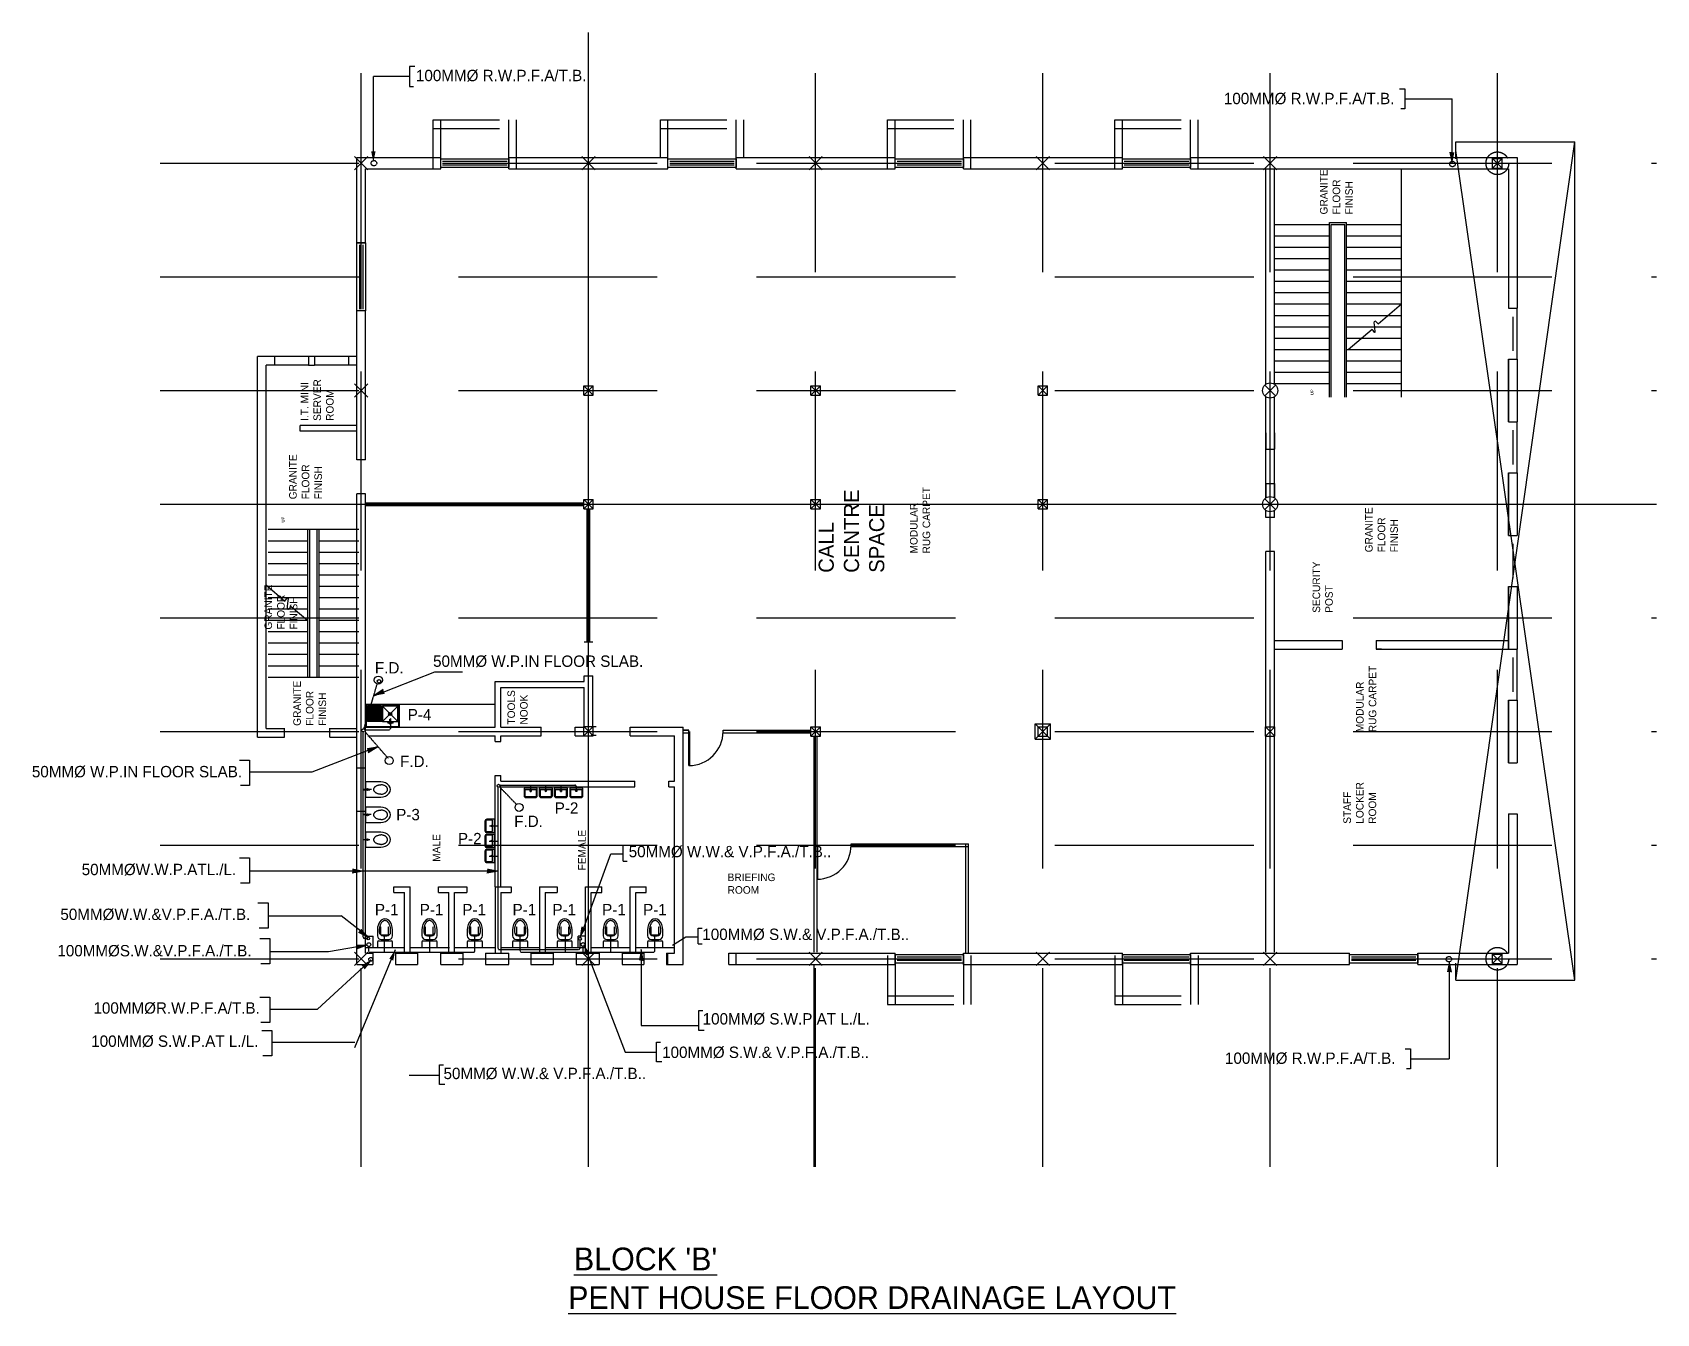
# Model space of a CAD drawing. Extents: x -2017610 to 288295, y -481381 to 250994.
# Drawn here: x 23465 to 66347, y -329082 to -295264 of the extents above; entities that cross this region are included whole.
import ezdxf

# ---------------------------------------------------------------- set-up
doc = ezdxf.new("R2010")
doc.units = 0
doc.header["$LTSCALE"] = 7
doc.header["$MEASUREMENT"] = 0
doc.linetypes.add('DASHED2', pattern=[0.375, 0.25, -0.125])
doc.linetypes.add('HIDDEN', pattern=[0.375, 0.25, -0.125])
doc.layers.get('0').update_dxf_attribs({"linetype": 'CONTINUOUS'})
for name, color, linetype in [('DIM', 1, 'CONTINUOUS'), ('DOORS', 8, 'CONTINUOUS'), ('DRAINAGE', 6, 'CONTINUOUS'), ('FIXTURES', 7, 'CONTINUOUS'), ('GRIDLINES', 8, 'DASHED2'), ('HANDRAILS', 8, 'CONTINUOUS'), ('LAYER1', 8, 'CONTINUOUS'), ('LAYER2', 8, 'CONTINUOUS'), ('LAYER4', 8, 'CONTINUOUS'), ('LAYER5', 8, 'CONTINUOUS'), ('SUPERVISOR_S_SEAT', 8, 'CONTINUOUS'), ('TEXT', 8, 'CONTINUOUS'), ('TEXT3', 8, 'CONTINUOUS'), ('WALLS', 8, 'CONTINUOUS'), ('WIN_DOORS', 8, 'CONTINUOUS'), ('WINDOWS_DOORS', 8, 'CONTINUOUS')]:
    doc.layers.add(name, color=color, linetype=linetype)
doc.styles.add('LUCY', font='lsansi.ttf')
doc.styles.add('STYLUS', font='stylu.ttf')

# ---------------------------------------------------------------- blocks, each defined once
blk = doc.blocks.new('W1800')
at = {"layer": 'WINDOWS_DOORS'}
for p, q in [((0, -1800), (0, 0)), ((0, 0), (230, 0)), ((230, 0), (230, -1800)), ((69, -1750), (69, -50)), ((114, -50), (114, -1750)), ((161, -1750), (161, -50)), ((230, -1800), (0, -1800))]:
    blk.add_line(p, q, dxfattribs=at)
blk = doc.blocks.new('STEP_ARROW')
at = {"layer": 'TEXT', "insert": (4454, 51), "char_height": 80, "width": 68, "attachment_point": 7}
blk.add_mtext('{\\fStylus BT|b0|i0|c0|p34;UP}', dxfattribs=at)
blk = doc.blocks.new('STEP_CUT')
at = {"layer": 'HANDRAILS', "linetype": 'CONTINUOUS'}
for p, q in [((333, 571), (-86, 79)), ((-225, -85), (-599, -524))]:
    blk.add_line(p, q, dxfattribs=at)
for points, knots in [([(-224, 17), (-266, 20), (-337, 17), (-265, -49), (-225, -85)], [321.725709, 321.725709, 321.725709, 321.725709, 418.129398, 535.034836, 535.034836, 535.034836, 535.034836]), ([(-86, 79), (-42, 49), (80, -36), (-134, 10), (-224, 17)], [0, 0, 0, 0, 115.30598, 321.725709, 321.725709, 321.725709, 321.725709])]:
    blk.add_open_spline(points, degree=3, knots=knots, dxfattribs=at)
blk = doc.blocks.new('WC')
for p, q in [((0, 458), (0, 308)), ((50, 458), (50, 408)), ((350, 408), (350, 458)), ((400, 308), (400, 458)), ((0, 150), (0, 0)), ((0, 0), (400, 0)), ((25, 175), (375, 175)), ((100, 208), (300, 208)), ((150, 308), (250, 308)), ((190, 208), (190, 175)), ((210, 208), (210, 175)), ((400, 0), (400, 150))]:
    blk.add_line(p, q)
for centre, radius, start, end in [((100, 308), 100, 180, 270), ((25, 150), 25, 90, 180), ((150, 408), 100, 180, 270), ((250, 408), 100, 270, 0), ((300, 308), 100, 270, 0), ((300, 308), 100, 270, 0), ((375, 150), 25, 360, 90)]:
    blk.add_arc(centre, radius, start, end)
blk.add_ellipse((200, 458), major_axis=(0, 300), ratio=0.666667, start_param=4.712389, end_param=7.853982)
blk.add_open_spline([(350, 458), (350, 466), (350, 474), (348, 496), (347, 510), (342, 537), (339, 551), (332, 576), (327, 588), (318, 611), (312, 622), (301, 641), (294, 650), (283, 665), (277, 670), (266, 681), (261, 685), (250, 693), (244, 696), (233, 701), (228, 703), (217, 706), (212, 707), (201, 708), (196, 708), (185, 706), (180, 705), (169, 702), (163, 700), (152, 694), (147, 691), (136, 682), (130, 678), (119, 667), (114, 661), (104, 647), (99, 640), (89, 624), (85, 616), (77, 598), (73, 589), (66, 569), (63, 559), (58, 538), (56, 527), (53, 506), (52, 494), (50, 475), (50, 466), (50, 458)], degree=3, knots=[4.712389, 4.712389, 4.712389, 4.712389, 4.805294, 4.805294, 4.96378, 4.96378, 5.122267, 5.122267, 5.280753, 5.280753, 5.439239, 5.439239, 5.597725, 5.597725, 5.724795, 5.724795, 5.851866, 5.851866, 5.978936, 5.978936, 6.106006, 6.106006, 6.233076, 6.233076, 6.360146, 6.360146, 6.487216, 6.487216, 6.614287, 6.614287, 6.741357, 6.741357, 6.868427, 6.868427, 6.995497, 6.995497, 7.122567, 7.122567, 7.249638, 7.249638, 7.376708, 7.376708, 7.503778, 7.503778, 7.630848, 7.630848, 7.757918, 7.757918, 7.853982, 7.853982, 7.853982, 7.853982])
blk = doc.blocks.new('BIDET')
for p, q in [((0, 400), (0, 0)), ((0, 0), (400, 0)), ((0, 0), (200, 0)), ((0, 0), (200, 0)), ((400, 0), (400, 400))]:
    blk.add_line(p, q)
for radius in [23.9, 18.9, 13.9]:
    blk.add_circle((200, 50), radius)
blk.add_ellipse((200, 400), major_axis=(0, 256), ratio=0.780874, start_param=4.712389, end_param=7.853982)
for points in [[(325, 400), (325, 406), (325, 413), (323, 429), (322, 439), (318, 459), (316, 469), (309, 487), (306, 496), (298, 512), (293, 520), (284, 534), (279, 540), (268, 551), (263, 556), (252, 564), (246, 568), (235, 574), (229, 576), (218, 579), (213, 580), (202, 581), (197, 581), (186, 580), (180, 579), (169, 576), (164, 573), (153, 567), (147, 564), (136, 555), (131, 550), (120, 538), (115, 532), (106, 518), (101, 510), (93, 494), (90, 485), (84, 466), (81, 457), (78, 437), (76, 427), (75, 411), (75, 406), (75, 400)], [(325, 400), (325, 394), (325, 387), (323, 371), (322, 361), (318, 341), (316, 331), (309, 313), (306, 304), (298, 288), (293, 280), (284, 266), (279, 260), (268, 249), (263, 244), (252, 236), (246, 232), (235, 226), (229, 224), (218, 221), (213, 220), (202, 219), (197, 219), (186, 220), (180, 221), (169, 224), (164, 227), (153, 233), (147, 236), (136, 245), (131, 250), (120, 262), (115, 268), (106, 282), (101, 290), (93, 306), (90, 315), (84, 334), (81, 343), (78, 363), (76, 373), (75, 389), (75, 394), (75, 400)]]:
    blk.add_open_spline(points, degree=3, knots=[4.712389, 4.712389, 4.712389, 4.712389, 4.809848, 4.809848, 4.965569, 4.965569, 5.121291, 5.121291, 5.277012, 5.277012, 5.432733, 5.432733, 5.588455, 5.588455, 5.744176, 5.744176, 5.899897, 5.899897, 6.055619, 6.055619, 6.21134, 6.21134, 6.367061, 6.367061, 6.522783, 6.522783, 6.678504, 6.678504, 6.834226, 6.834226, 6.989947, 6.989947, 7.145668, 7.145668, 7.30139, 7.30139, 7.457111, 7.457111, 7.612832, 7.612832, 7.768554, 7.768554, 7.853982, 7.853982, 7.853982, 7.853982])
blk = doc.blocks.new('900_DOOR_2')
at = {"layer": 'LAYER5'}
for p, q in [((900, 20), (0, 20)), ((900, 0), (0, 0))]:
    blk.add_line(p, q, dxfattribs=at)
blk.add_arc((0, 0), 900, 0, 90, dxfattribs=at)
blk = doc.blocks.new('SINK900')
for p, q in [((0, 600), (0, 0)), ((900, 600), (0, 600)), ((0, 600), (50, 600)), ((0, 600), (100, 600)), ((20, 580), (20, 20)), ((880, 580), (20, 580)), ((450, 450), (50, 50)), ((50, 450), (450, 50)), ((50, 450), (50, 50)), ((450, 450), (50, 450)), ((168, 489), (325, 489)), ((230, 518), (230, 390)), ((230, 518), (260, 518)), ((260, 518), (260, 390)), ((450, 50), (450, 450)), ((450, 50), (450, 450)), ((450, 450), (850, 450)), ((490, 50), (490, 450)), ((850, 450), (850, 50)), ((880, 20), (880, 580)), ((900, 0), (900, 600)), ((0, 0), (900, 0)), ((20, 20), (880, 20)), ((50, 50), (450, 50)), ((260, 390), (230, 390)), ((490, 425), (850, 425)), ((490, 400), (850, 400)), ((490, 375), (850, 375)), ((490, 350), (850, 350)), ((490, 325), (850, 325)), ((490, 300), (850, 300)), ((490, 275), (850, 275)), ((850, 250), (490, 250)), ((850, 225), (490, 225)), ((850, 225), (490, 225)), ((850, 200), (490, 200)), ((850, 175), (490, 175)), ((850, 150), (490, 150)), ((850, 125), (490, 125)), ((850, 100), (490, 100)), ((850, 75), (490, 75)), ((850, 50), (490, 50))]:
    blk.add_line(p, q)
for centre, radius in [((197, 485), 20), ((288, 485), 20), ((250, 250), 40), ((250, 250), 30)]:
    blk.add_circle(centre, radius)
blk = doc.blocks.new('250_COLUMN')
at = {"layer": 'LAYER1'}
for p, q in [((125, 125), (-125, -125)), ((-125, 125), (125, -125))]:
    blk.add_line(p, q, dxfattribs=at)
at = {"layer": 'LAYER2'}
for p, q in [((-125, 125), (125, 125)), ((-125, 125), (-125, -125)), ((125, 125), (125, -125)), ((-125, -125), (125, -125))]:
    blk.add_line(p, q, dxfattribs=at)
blk = doc.blocks.new('BASIN350')
for p, q in [((0, 200), (0, 0)), ((0, 0), (350, 0)), ((25, 200), (25, 50)), ((25, 50), (325, 50)), ((300, 250), (50, 250)), ((300, 225), (50, 225)), ((325, 50), (325, 200)), ((350, 0), (350, 200))]:
    blk.add_line(p, q)
for radius in [17.4, 12.4]:
    blk.add_circle((175, 75), radius)
for centre, radius, start, end in [((50, 200), 50, 90, 180), ((50, 200), 25, 90, 180), ((300, 200), 50, 0, 90), ((300, 200), 25, 360, 90)]:
    blk.add_arc(centre, radius, start, end)

msp = doc.modelspace()

# ---------------------------------------------------------------- linework, layer by layer
at = {"layer": 'DRAINAGE', "color": 6, "linetype": 'HIDDEN'}
for p, q in [((32212.4, -313659.1), (32567.9, -312463.1)), ((32913.9, -313362), (32913.9, -313641)), ((32199.6, -319146.6), (32199.6, -313724.8)), ((32233, -313709.7), (32857.3, -314429.4)), ((32238.1, -313671), (32883.9, -313671)), ((35758.8, -319443.3), (35758.8, -315186.4)), ((35797.9, -315178.7), (36243.8, -315640.4)), ((35806.1, -315131), (37787.4, -315131)), ((36613.3, -315137.2), (36613.3, -315317.7)), ((37014.5, -315136), (37014.5, -315316.5)), ((37416.1, -315134.8), (37416.1, -315315.2)), ((37817.4, -315161), (37817.4, -315308.3)), ((32208.5, -315235.8), (32416.5, -315235.8)), ((32199.6, -315901.2), (32407.6, -315901.2)), ((35533.9, -316206.6), (35758.8, -316206.6)), ((35519.7, -316609.2), (35756.3, -316609.2)), ((35526.8, -317009.4), (35763.4, -317009.4)), ((32229.6, -319176.6), (32316.7, -319176.6)), ((35788.8, -319473.3), (37884.8, -319473.3)), ((37914.8, -319208.5), (37914.8, -319443.3))]:
    msp.add_line(p, q, dxfattribs=at)
at = {"layer": 'DRAINAGE', "color": 3, "linetype": 'HIDDEN'}
for p, q in [((32666.3, -319081.3), (32666.3, -318867.6)), ((32869.6, -319081.3), (32869.6, -318867.6)), ((33841.4, -319081.3), (33841.4, -318867.6)), ((34044.7, -319081.3), (34044.7, -318867.6)), ((35042.5, -319081.3), (35042.5, -318867.6)), ((35245.8, -319081.3), (35245.8, -318867.6)), ((36249.7, -319081.3), (36249.7, -318867.6)), ((36453, -319081.3), (36453, -318867.6)), ((37423.1, -319081.3), (37423.1, -318867.6)), ((37626.4, -319081.3), (37626.4, -318867.6)), ((38629.9, -319081.3), (38629.9, -318867.6)), ((38833.2, -319081.3), (38833.2, -318867.6)), ((39803.9, -319081.3), (39803.9, -318867.6)), ((40007.3, -319081.3), (40007.3, -318867.6)), ((32335.4, -319375.7), (32335.4, -319510.3)), ((32666.3, -319081.3), (32869.6, -319081.3)), ((32763.5, -319540.3), (32763.5, -319081.3)), ((33841.4, -319081.3), (34044.7, -319081.3)), ((33959.9, -319540.3), (33959.9, -319081.3)), ((35042.5, -319081.3), (35245.8, -319081.3)), ((35144.4, -319510.3), (35144.4, -319081.3)), ((36249.7, -319081.3), (36453, -319081.3)), ((36340.8, -319510.3), (36340.8, -319081.3)), ((37423.1, -319081.3), (37626.4, -319081.3)), ((37467.1, -319108.4), (37567.1, -319108.4)), ((37537.3, -319540.3), (37537.3, -319081.3)), ((37999.9, -319390.9), (37999.9, -319540.4)), ((38629.9, -319081.3), (38833.2, -319081.3)), ((38738.4, -319510.3), (38738.4, -319081.3)), ((39803.9, -319081.3), (40007.3, -319081.3)), ((39895.8, -319510.3), (39895.8, -319081.3)), ((32365.4, -319540.3), (35114.4, -319540.3)), ((36370.8, -319540.3), (39865.8, -319540.3))]:
    msp.add_line(p, q, dxfattribs=at)
at = {"layer": 'DRAINAGE', "color": 6, "linetype": 'HIDDEN'}
for centre, radius in [((32481.3, -298713.8), 72.8), ((60959, -298735.3), 72.8), ((32202.1, -313685.9), 39), ((60866.7, -319727.7), 72.8)]:
    msp.add_circle(centre, radius, dxfattribs=at)
at = {"layer": 'DRAINAGE', "color": 6}
for centre, radius in [((32329, -319179), 37.5), ((37919.8, -319189.6), 37.5), ((32395.6, -319732.2), 50)]:
    msp.add_circle(centre, radius, dxfattribs=at)
at = {"layer": 'DRAINAGE', "color": 3}
msp.add_circle((32345.4, -319343.5), 50, dxfattribs=at)
at = {"layer": 'DRAINAGE', "color": 3, "linetype": 'HIDDEN'}
msp.add_circle((38001.7, -319341), 50, dxfattribs=at)
at = {"layer": 'DRAINAGE', "color": 6, "linetype": 'HIDDEN'}
for centre, start, end in [((32883.9, -313641), 270, 0), ((37787.4, -315161), 360, 90), ((32229.6, -319146.6), 180, 270), ((35788.8, -319443.3), 180, 270), ((37884.8, -319443.3), 270, 0)]:
    msp.add_arc(centre, 30, start, end, dxfattribs=at)
at = {"layer": 'DRAINAGE', "color": 3, "linetype": 'HIDDEN'}
for centre, start, end in [((32365.4, -319510.3), 180, 270), ((35114.4, -319510.3), 270, 0), ((36370.8, -319510.3), 180, 270), ((38708.4, -319510.3), 270, 0), ((39865.8, -319510.3), 270, 0)]:
    msp.add_arc(centre, 30, start, end, dxfattribs=at)
at = {"layer": 'FIXTURES'}
for p, q in [((35679.6, -313001), (32259.6, -313001)), ((37507.1, -319208.4), (37507.1, -319241)), ((37527.1, -319208.4), (37527.1, -319241))]:
    msp.add_line(p, q, dxfattribs=at)
for centre, radius in [((32596.9, -312360.8), 106.3), ((32612.4, -312390.6), 46.8), ((32884.1, -314484.4), 106.3), ((36313.3, -315720.9), 106.3)]:
    msp.add_circle(centre, radius, dxfattribs=at)
at = {"layer": 'GRIDLINES', "ltscale": 3000}
for p, q in [((32144.6, -325213), (32144.6, -295263.5)), ((44144.6, -325213), (44144.6, -295263.5)), ((50144.6, -325213), (50144.6, -295263.5)), ((56144.6, -325213), (56144.6, -295263.5)), ((62144.6, -325213), (62144.6, -295263.5)), ((26835.6, -298716), (66347.4, -298716)), ((26835.6, -301716), (66347.4, -301716)), ((26835.6, -304716), (66347.4, -304716)), ((26835.6, -310716), (66347.4, -310716)), ((26835.6, -313716), (66347.4, -313716)), ((26835.6, -316716), (66347.4, -316716)), ((26835.6, -319716), (66347.4, -319716))]:
    msp.add_line(p, q, dxfattribs=at)
at = {"layer": 'GRIDLINES', "color": 206, "linetype": 'CONTINUOUS', "ltscale": 3000}
for p, q in [((40649.6, -313676), (40799.6, -313676)), ((40649.6, -313678.5), (40799.6, -313678.5)), ((40649.6, -313753.5), (40799.6, -313753.5)), ((40799.6, -313753.5), (40799.6, -313678.5)), ((41699.6, -313753.5), (41699.6, -313678.5)), ((41699.6, -313678.5), (44019.6, -313678.5)), ((41699.6, -313753.5), (44019.6, -313753.5)), ((45082.1, -316753.5), (45082.1, -316678.5)), ((48107.1, -316753.5), (48107.1, -316678.5))]:
    msp.add_line(p, q, dxfattribs=at)
at = {"layer": 'HANDRAILS'}
for p, q in [((57709.6, -304890.7), (57709.6, -300281)), ((57709.6, -300281), (58164.6, -300281)), ((57759.6, -304890.7), (57759.6, -300331)), ((57759.6, -300331), (58114.6, -300331)), ((58114.6, -304890.7), (58114.6, -300331)), ((58164.6, -302131), (58164.6, -300281)), ((58164.6, -304890.7), (58164.6, -302131)), ((58999, -302954.9), (59614.6, -302431)), ((58204.6, -303631), (58834.8, -303094.6)), ((30735.6, -312288.2), (30735.6, -308388.2)), ((30785.6, -312288.2), (30785.6, -308388.2)), ((30980.6, -312288.2), (30980.6, -308388.2)), ((31030.6, -312288.2), (31030.6, -308388.2))]:
    msp.add_line(p, q, dxfattribs=at)
msp.add_spline([(58834.8, -303094.6), (58909.6, -303182.4), (58909.6, -302879.6), (58999, -302954.9)], degree=3, dxfattribs=at)
at = {"layer": 'LAYER1'}
for p, q in [((61044.6, -298151), (64194.6, -298151)), ((61044.6, -298601), (61044.6, -298151)), ((61044.6, -320281), (64194.6, -298151)), ((64194.6, -320281), (61044.6, -298376)), ((64194.6, -320281), (64194.6, -298151)), ((31969.6, -298541), (32319.6, -298891)), ((32319.6, -298541), (31969.6, -298891)), ((37969.6, -298541), (38319.6, -298891)), ((38319.6, -298541), (37969.6, -298891)), ((43969.6, -298541), (44319.6, -298891)), ((44319.6, -298541), (43969.6, -298891)), ((49969.6, -298541), (50319.6, -298891)), ((50319.6, -298541), (49969.6, -298891)), ((55969.6, -298541), (56319.6, -298891)), ((56319.6, -298541), (55969.6, -298891)), ((56259.6, -300331), (57709.6, -300331)), ((58164.6, -300331), (59614.6, -300331)), ((56259.6, -300631), (57709.6, -300631)), ((56259.6, -300931), (57709.6, -300931)), ((58164.6, -300631), (59614.6, -300631)), ((58164.6, -300931), (59614.6, -300931)), ((56259.6, -301231), (57709.6, -301231)), ((58164.6, -301231), (59614.6, -301231)), ((56259.6, -301531), (57709.6, -301531)), ((56259.6, -301831), (57709.6, -301831)), ((58164.6, -301531), (59614.6, -301531)), ((58164.6, -301831), (59614.6, -301831)), ((56259.6, -302131), (57709.6, -302131)), ((58164.6, -302131), (59614.6, -302131)), ((56259.6, -302431), (57709.6, -302431)), ((56259.6, -302731), (57709.6, -302731)), ((58164.6, -302431), (59614.6, -302431)), ((58164.6, -302731), (59262.1, -302731)), ((59262.1, -302731), (59614.6, -302731)), ((56259.6, -303031), (57709.6, -303031)), ((58164.6, -303031), (58905.6, -303031)), ((58905.6, -303031), (59614.6, -303031)), ((56259.6, -303331), (57709.6, -303331)), ((58164.6, -303331), (58557.1, -303331)), ((58557.1, -303331), (59614.6, -303331)), ((56259.6, -303631), (57709.6, -303631)), ((56259.6, -303931), (57709.6, -303931)), ((58164.6, -303631), (59614.6, -303631)), ((58164.6, -303931), (59614.6, -303931)), ((62439.6, -305541), (62439.6, -303891)), ((56259.6, -304231), (57709.6, -304231)), ((58164.6, -304231), (59614.6, -304231)), ((31969.6, -304541), (32319.6, -304891)), ((32319.6, -304541), (31969.6, -304891)), ((56003.1, -304574.5), (56286, -304857.4)), ((56286, -304574.5), (56003.1, -304857.4)), ((56259.6, -304531), (57709.6, -304531)), ((58164.6, -304531), (59614.6, -304531)), ((62439.6, -308541), (62439.6, -306891)), ((56003.1, -307574.5), (56286, -307857.4)), ((56286, -307574.5), (56003.1, -307857.4)), ((32080.6, -308388.2), (29685.6, -308388.2)), ((30735.6, -308688.2), (29685.6, -308688.2)), ((32080.6, -308688.2), (31030.6, -308688.2)), ((30735.6, -308988.2), (29685.6, -308988.2)), ((32080.6, -308988.2), (31030.6, -308988.2)), ((30735.6, -309288.2), (29685.6, -309288.2)), ((30735.6, -309588.2), (29685.6, -309588.2)), ((32080.6, -309288.2), (31030.6, -309288.2)), ((32080.6, -309588.2), (31030.6, -309588.2)), ((30735.6, -309888.2), (29685.6, -309888.2)), ((32080.6, -309888.2), (31030.6, -309888.2)), ((62439.6, -311541), (62439.6, -309891)), ((30030.4, -310188.2), (29685.6, -310188.2)), ((30735.6, -310188.2), (30030.4, -310188.2)), ((32080.6, -310188.2), (31030.6, -310188.2)), ((30382.9, -310488.2), (29685.6, -310488.2)), ((30735.6, -310788.2), (29685.6, -310788.2)), ((30735.6, -310488.2), (30382.9, -310488.2)), ((32080.6, -310488.2), (31030.6, -310488.2)), ((32080.6, -310788.2), (31030.6, -310788.2)), ((30735.6, -311088.2), (29685.6, -311088.2)), ((32080.6, -311088.2), (31030.6, -311088.2)), ((30735.6, -311388.2), (29685.6, -311388.2)), ((30735.6, -311688.2), (29685.6, -311688.2)), ((32080.6, -311388.2), (31030.6, -311388.2)), ((32080.6, -311688.2), (31030.6, -311688.2)), ((30735.6, -311988.2), (29685.6, -311988.2)), ((32080.6, -311988.2), (31030.6, -311988.2)), ((32080.6, -312288.2), (29685.6, -312288.2)), ((62439.6, -314541), (62439.6, -312891)), ((49944.6, -313516), (50344.6, -313916)), ((49944.6, -313916), (50344.6, -313516)), ((31969.6, -319541), (32319.6, -319891)), ((32319.6, -319541), (31969.6, -319891)), ((37969.6, -319541), (38319.6, -319891)), ((38319.6, -319541), (37969.6, -319891)), ((43969.6, -319541), (44319.6, -319891)), ((44319.6, -319541), (43969.6, -319891)), ((49969.6, -319541), (50319.6, -319891)), ((50319.6, -319541), (49969.6, -319891)), ((55969.6, -319541), (56319.6, -319891)), ((56319.6, -319541), (55969.6, -319891)), ((61044.6, -320281), (61044.6, -319831)), ((61044.6, -320281), (64194.6, -320281))]:
    msp.add_line(p, q, dxfattribs=at)
at = {"layer": 'LAYER2'}
for p, q in [((49944.6, -313516), (50344.6, -313516)), ((49944.6, -313916), (49944.6, -313516)), ((50344.6, -313916), (50344.6, -313516)), ((49944.6, -313916), (50344.6, -313916))]:
    msp.add_line(p, q, dxfattribs=at)
for centre in [(56144.6, -304716), (56144.6, -307716)]:
    msp.add_circle(centre, 200, dxfattribs=at)
at = {"layer": 'LAYER4', "linetype": 'DASHED2', "ltscale": 1000}
for p, q in [((34044.6, -297566), (36244.6, -297566)), ((34044.6, -298866), (34044.6, -297566)), ((34244.6, -298866), (34244.6, -297566)), ((36044.6, -298866), (36044.6, -297566)), ((36244.6, -298866), (36244.6, -297566)), ((40044.6, -297566), (42244.6, -297566)), ((40044.6, -298566), (40044.6, -297566)), ((40244.6, -298866), (40244.6, -297566)), ((42044.6, -298866), (42044.6, -297566)), ((42244.6, -298566), (42244.6, -297566)), ((46044.6, -297566), (48244.6, -297566)), ((46044.6, -298866), (46044.6, -297566)), ((46244.6, -298866), (46244.6, -297566)), ((48044.6, -298866), (48044.6, -297566)), ((48244.6, -298866), (48244.6, -297566)), ((52044.6, -297566), (54244.6, -297566)), ((52044.6, -298866), (52044.6, -297566)), ((52244.6, -298866), (52244.6, -297566)), ((54044.6, -298866), (54044.6, -297566)), ((54244.6, -298866), (54244.6, -297566)), ((34044.6, -297796), (36244.6, -297796)), ((40044.6, -297796), (42244.6, -297796)), ((46044.6, -297796), (48244.6, -297796)), ((52044.6, -297796), (54244.6, -297796)), ((46044.6, -319626), (46044.6, -320926)), ((46244.6, -319626), (46244.6, -320926)), ((48044.6, -319626), (48044.6, -320926)), ((48244.6, -319626), (48244.6, -320926)), ((52044.6, -319626), (52044.6, -320926)), ((52244.6, -319626), (52244.6, -320926)), ((54044.6, -319626), (54044.6, -320926)), ((54244.6, -319626), (54244.6, -320926)), ((46044.6, -320696), (48244.6, -320696)), ((52044.6, -320696), (54244.6, -320696)), ((46044.6, -320926), (48244.6, -320926)), ((52044.6, -320926), (54244.6, -320926))]:
    msp.add_line(p, q, dxfattribs=at)
for centre in [(62144.6, -298716), (62144.6, -319716)]:
    msp.add_circle(centre, 300, dxfattribs=at)
at = {"layer": 'TEXT'}
msp.add_line((44107.1, -325213), (44107.1, -319891), dxfattribs=at)
at = {"layer": 'TEXT3', "color": 1}
for p, q in [((33557.7, -296163.6), (33416.4, -296163.6)), ((33416.4, -296163.6), (33416.4, -296687.6)), ((33416.4, -296425.6), (32464.9, -296425.6)), ((32464.9, -298401.6), (32464.9, -296425.6)), ((33416.4, -296687.6), (33525.4, -296687.6)), ((59563.6, -296753.7), (59704.9, -296753.7)), ((59704.9, -296753.7), (59704.9, -297277.7)), ((59704.9, -297015.7), (60952.3, -297015.7)), ((60952.3, -298712.8), (60952.3, -297015.7)), ((59704.9, -297277.7), (59596, -297277.7)), ((60894.1, -298419.8), (60952.3, -298712.8)), ((32476, -312772.3), (34086.7, -312144.2)), ((34086.7, -312144.2), (34820.5, -312144.2)), ((32727.9, -312611.7), (32476, -312772.3)), ((30850.9, -314779.9), (32580.3, -314110.1)), ((32328.1, -314270.2), (32580.3, -314110.1)), ((28928, -314477.6), (29197.4, -314477.6)), ((29197.4, -314477.6), (29197.4, -315141.8)), ((29197.4, -315141.8), (28960.3, -315141.8)), ((29197.4, -314779.9), (30850.9, -314779.9)), ((32188, -315260.2), (32371, -315260.2)), ((32186.5, -315911.1), (32371, -315911.1)), ((32185.5, -316570.8), (32371, -316570.8)), ((39060.2, -317137.5), (39060.2, -316719.9)), ((39060.2, -316719.9), (39171.3, -316719.9)), ((28928, -317055.8), (29197.4, -317055.8)), ((29197.4, -317055.8), (29197.4, -317720)), ((37921.9, -319165.1), (38740.1, -316946.5)), ((38740.1, -316946.5), (39060.2, -316946.5)), ((39060.2, -317137.5), (39171.3, -317137.5)), ((29197.4, -317720), (28960.3, -317720)), ((29197.4, -317392.9), (35758.8, -317392.9)), ((31906.5, -317451.1), (32199.6, -317392.9)), ((35465.8, -317451.1), (35758.8, -317392.9)), ((29416.3, -318243.9), (29685.7, -318243.9)), ((29685.7, -318243.9), (29685.7, -318908.2)), ((29685.7, -318581), (31614.4, -318581)), ((32336, -319149), (31614.4, -318581)), ((29685.7, -318908.2), (29448.6, -318908.2)), ((32069.8, -319013.5), (32336, -319149)), ((37968.7, -318870), (37921.9, -319165.1)), ((41039.5, -319326), (41039.5, -318908.4)), ((41039.5, -318908.4), (41150.6, -318908.4)), ((29464.8, -319185.9), (29734.1, -319185.9)), ((29734.1, -319185.9), (29734.1, -319850.2)), ((31285.1, -319523.1), (32301.4, -319350.4)), ((31975.7, -322055.9), (33049.7, -319473.4)), ((32022.2, -319456.8), (32301.4, -319350.4)), ((38025, -319337.3), (39114.2, -322181.1)), ((39535.1, -319474), (39535.1, -321480.1)), ((39593.3, -319767.1), (39535.1, -319474)), ((40363.8, -319361.5), (40719.4, -319134.9)), ((40719.4, -319134.9), (41039.5, -319134.9)), ((41039.5, -319326), (41150.6, -319326)), ((29734.1, -319850.2), (29497.1, -319850.2)), ((29734.1, -319523.1), (31285.1, -319523.1)), ((30988, -321044.9), (32408.2, -319741.6)), ((32231.6, -319982.6), (32408.2, -319741.6)), ((60872.3, -319778.5), (60872.3, -322358.2)), ((60930.4, -320071.6), (60872.3, -319778.5)), ((29464.8, -320730.6), (29734.1, -320730.6)), ((29734.1, -320730.6), (29734.1, -321394.8)), ((29734.1, -321044.9), (30988, -321044.9)), ((41057.7, -321607.9), (41057.7, -321083.8)), ((41057.7, -321083.8), (41166.7, -321083.8)), ((29734.1, -321394.8), (29497.1, -321394.8)), ((29516.7, -321612.2), (29786.1, -321612.2)), ((29786.1, -321612.2), (29786.1, -322276.5)), ((39535.1, -321480.1), (41057.7, -321480.1)), ((41199, -321607.9), (41057.7, -321607.9)), ((29786.1, -321920.3), (31975.7, -321920.3)), ((39940.3, -322441.1), (39940.3, -321917.1)), ((39940.3, -321917.1), (40049.3, -321917.1)), ((29786.1, -322276.5), (29549, -322276.5)), ((39113.4, -322179.1), (39940.3, -322179.1)), ((40081.6, -322441.1), (39940.3, -322441.1)), ((59709.1, -322096.1), (59850.4, -322096.1)), ((59850.4, -322096.1), (59850.4, -322620.2)), ((59850.4, -322358.2), (60872.3, -322358.2)), ((33415.1, -322785.6), (34211.6, -322785.6)), ((34211.6, -323038.5), (34211.6, -322514.4)), ((34211.6, -322514.4), (34320.5, -322514.4)), ((59850.4, -322620.2), (59741.4, -322620.2)), ((34352.9, -323038.5), (34211.6, -323038.5))]:
    msp.add_line(p, q, dxfattribs=at)
at = {"layer": 'TEXT3', "color": 6}
msp.add_circle((35771.8, -315149.6), 39, dxfattribs=at)
at = {"layer": 'TEXT3', "color": 1}
for points in [[(32523.1, -298405), (32464.9, -298691.2), (32406.7, -298398.2)], [(61010.4, -298426.5), (60952.3, -298712.8), (60894.1, -298419.8)], [(32763.8, -312722.5), (32476, -312772.3), (32727.9, -312611.7)], [(32292.4, -314159.2), (32580.3, -314110.1), (32328.1, -314270.2)], [(31913.3, -317334.8), (32199.6, -317392.9), (31906.5, -317451.1)], [(35472.5, -317334.8), (35758.8, -317392.9), (35465.8, -317451.1)], [(32147.1, -318926.2), (32336, -319149), (32069.8, -319013.5)], [(38075.5, -318916.6), (37921.9, -319165.1), (37968.7, -318870)], [(32009.4, -319341), (32301.4, -319350.4), (32022.2, -319456.8)], [(32886.1, -319715.4), (33049.7, -319473.4), (32990.9, -319766.3)], [(38073.1, -319625.4), (38025, -319337.3), (38184.1, -319590.1)], [(39476.9, -319760.3), (39535.1, -319474), (39593.3, -319767.1)], [(32157.9, -319892.3), (32408.2, -319741.6), (32231.6, -319982.6)], [(60814.1, -320064.8), (60872.3, -319778.5), (60930.4, -320071.6)]]:
    msp.add_solid(points, dxfattribs=at)
at = {"layer": 'WALLS'}
for p, q in [((38144.6, -325213), (38144.6, -295263.5)), ((32029.6, -298566), (34244.6, -298566)), ((32029.6, -300816), (32029.6, -298566)), ((32259.6, -298866), (34244.6, -298866)), ((32259.6, -300816), (32259.6, -298866)), ((34244.6, -298866), (34244.6, -298566)), ((36044.6, -298866), (36044.6, -298566)), ((36044.6, -298566), (40244.6, -298566)), ((36044.6, -298866), (40244.6, -298866)), ((40244.6, -298866), (40244.6, -298566)), ((42044.6, -298866), (42044.6, -298566)), ((42044.6, -298566), (46244.6, -298566)), ((42044.6, -298866), (46244.6, -298866)), ((46244.6, -298866), (46244.6, -298566)), ((48044.6, -298866), (48044.6, -298566)), ((48044.6, -298566), (52244.6, -298566)), ((48044.6, -298866), (52244.6, -298866)), ((52244.6, -298866), (52244.6, -298566)), ((54044.6, -298866), (54044.6, -298566)), ((54044.6, -298566), (61044.6, -298566)), ((54044.6, -298866), (61044.6, -298866)), ((56029.6, -304552.3), (56029.6, -298891)), ((56259.6, -304552.3), (56259.6, -298891)), ((56259.6, -304552.3), (56259.6, -298891)), ((59614.6, -304890.7), (59614.6, -298866)), ((61044.6, -298566), (62669.6, -298566)), ((61044.6, -298866), (62439.6, -298866)), ((62439.6, -298866), (62439.6, -302541)), ((62669.6, -298566), (62669.6, -302541)), ((32259.6, -300816), (32029.6, -300816)), ((32259.6, -302616), (32029.6, -302616)), ((32029.6, -306546), (32029.6, -302616)), ((32259.6, -306546), (32259.6, -302616)), ((62439.6, -302541), (62669.6, -302541)), ((29404.6, -313866), (29404.6, -303816)), ((30757.1, -303816), (29404.6, -303816)), ((29857.1, -303816), (29857.1, -304046)), ((30907.1, -303816), (30757.1, -303816)), ((30757.1, -303816), (30757.1, -304046)), ((32029.6, -303816), (30907.1, -303816)), ((30907.1, -303816), (30907.1, -304046)), ((31807.1, -303816), (31807.1, -304046)), ((62439.6, -303891), (62669.6, -303891)), ((62439.6, -303891), (62439.6, -305541)), ((62669.6, -303891), (62669.6, -305541)), ((29634.6, -313636), (29634.6, -304046)), ((30757.1, -304046), (29634.6, -304046)), ((30757.1, -304046), (30907.1, -304046)), ((32029.6, -304046), (30907.1, -304046)), ((56029.6, -307552.3), (56029.6, -304879.6)), ((56259.6, -304890.7), (56259.6, -304879.6)), ((56259.6, -307552.3), (56259.6, -304879.6)), ((30534.6, -305786), (30534.6, -305636)), ((30907.1, -305636), (30534.6, -305636)), ((32029.6, -305636), (30907.1, -305636)), ((56259.6, -305831), (56259.6, -305601)), ((62439.6, -305541), (62669.6, -305541)), ((32029.6, -305786), (30534.6, -305786)), ((56029.6, -305831), (56029.6, -306266)), ((56259.6, -305831), (56259.6, -306266)), ((32259.6, -306546), (32029.6, -306546)), ((56029.6, -306266), (56259.6, -306266)), ((62439.6, -306891), (62669.6, -306891)), ((62439.6, -306891), (62439.6, -308541)), ((62669.6, -306891), (62669.6, -308541)), ((32029.6, -313541), (32029.6, -307446)), ((32259.6, -307446), (32029.6, -307446)), ((32259.6, -313541), (32259.6, -307446)), ((56029.6, -307166), (56259.6, -307166)), ((56029.6, -307166), (56029.6, -307552.3)), ((56259.6, -307166), (56259.6, -307552.3)), ((26835.6, -307716), (66347.4, -307716)), ((32259.6, -307678.5), (38019.6, -307678.5)), ((32259.6, -307753.5), (38019.6, -307753.5)), ((38107.1, -311351), (38107.1, -307841)), ((38182.1, -311351), (38182.1, -307841)), ((56029.6, -308066), (56029.6, -307879.6)), ((56259.6, -308066), (56259.6, -307879.6)), ((56259.6, -308066), (56029.6, -308066)), ((62439.6, -308541), (62669.6, -308541)), ((56259.6, -308966), (56029.6, -308966)), ((56029.6, -313591), (56029.6, -308966)), ((56259.6, -313591), (56259.6, -308966)), ((62439.6, -309891), (62669.6, -309891)), ((62439.6, -309891), (62439.6, -311541)), ((62669.6, -309891), (62669.6, -311541)), ((56259.6, -311311), (58044.6, -311311)), ((58044.6, -311311), (58044.6, -311541)), ((58944.6, -311311), (58944.6, -311541)), ((58944.6, -311311), (62439.6, -311311)), ((38029.6, -311351), (38259.6, -311351)), ((56259.6, -311541), (58044.6, -311541)), ((59084.6, -311541), (58944.6, -311541)), ((58944.6, -311541), (62439.6, -311541)), ((62439.6, -311541), (62669.6, -311541)), ((35679.6, -312401), (38029.6, -312401)), ((35679.6, -313601), (35679.6, -312401)), ((35829.6, -313601), (35829.6, -312551)), ((35829.6, -312551), (38029.6, -312551)), ((38029.6, -312401), (38029.6, -312251)), ((38029.6, -312251), (38259.6, -312251)), ((38029.6, -313585.5), (38029.6, -312551)), ((38259.6, -313585.5), (38259.6, -312251)), ((62439.6, -312891), (62669.6, -312891)), ((62439.6, -312891), (62439.6, -314541)), ((62669.6, -312891), (62669.6, -314541)), ((29404.6, -313866), (30117.1, -313866)), ((29634.6, -313636), (30117.1, -313636)), ((30117.1, -313862.5), (30117.1, -313632.5)), ((31317.1, -313862.5), (31317.1, -313632.5)), ((31317.1, -313636), (32029.6, -313636)), ((31317.1, -313866), (32029.6, -313866)), ((32029.6, -314678.5), (32029.6, -313541)), ((32259.6, -314678.5), (32259.6, -313541)), ((32319.6, -313601), (35679.6, -313601)), ((32319.6, -313831), (35679.6, -313831)), ((35679.6, -313981), (35679.6, -313831)), ((35829.6, -313601), (36897.3, -313601)), ((35829.6, -313981), (35829.6, -313831)), ((35829.6, -313831), (36897.3, -313831)), ((36897.3, -313831), (36897.3, -313601)), ((37797.3, -313831), (37797.3, -313601)), ((37797.3, -313601), (38019.6, -313601)), ((37797.3, -313831), (38019.6, -313831)), ((38347.3, -313595.5), (38217.6, -313595.5)), ((38347.3, -313825.5), (38217.6, -313825.5)), ((39247.3, -313601), (40649.6, -313601)), ((39247.3, -313831), (39247.3, -313601)), ((39247.3, -313831), (40419.6, -313831)), ((40419.6, -315031), (40419.6, -313831)), ((40649.6, -319866), (40649.6, -313601)), ((44107.1, -319541), (44107.1, -313841)), ((44182.1, -319541), (44182.1, -313841)), ((56029.6, -319541), (56029.6, -313841)), ((56259.6, -319541), (56259.6, -313841)), ((35679.6, -313981), (35829.6, -313981)), ((32029.6, -317616), (32029.6, -314678.5)), ((32029.6, -314678.5), (32259.6, -314678.5)), ((32029.6, -314678.5), (32259.6, -314678.5)), ((32259.6, -317616), (32259.6, -314678.5)), ((62439.6, -314541), (62669.6, -314541)), ((35679.6, -315031), (35679.6, -314881)), ((35679.6, -314881), (35829.6, -314881)), ((35679.6, -317816), (35679.6, -315031)), ((35829.6, -315031), (35829.6, -314881)), ((35829.6, -315031), (39369.6, -315031)), ((35829.6, -317816), (35829.6, -315181)), ((35829.6, -315181), (39369.6, -315181)), ((39369.6, -315181), (39369.6, -315031)), ((40269.6, -315181), (40269.6, -315031)), ((40269.6, -315031), (40419.6, -315031)), ((40269.6, -315181), (40419.6, -315181)), ((40419.6, -319566), (40419.6, -315181)), ((32029.6, -315816), (32259.6, -315816)), ((62439.6, -315891), (62669.6, -315891)), ((62439.6, -315891), (62439.6, -319566)), ((62669.6, -315891), (62669.6, -319866)), ((45082.1, -316678.5), (48182.1, -316678.5)), ((45082.1, -316753.5), (48182.1, -316753.5)), ((48107.1, -319566), (48107.1, -316753.5)), ((48182.1, -319566), (48182.1, -316678.5)), ((32029.6, -319866), (32029.6, -317616)), ((32259.6, -319566), (32259.6, -317616)), ((33009.6, -317816), (33434.6, -317816)), ((33009.6, -317966), (33009.6, -317816)), ((33009.6, -317966), (33284.6, -317966)), ((33284.6, -319566), (33284.6, -317966)), ((33434.6, -319566), (33434.6, -317816)), ((34184.6, -317966), (34184.6, -317816)), ((34184.6, -317816), (34609.6, -317816)), ((34184.6, -317966), (34459.6, -317966)), ((34459.6, -319566), (34459.6, -317966)), ((34609.6, -317816), (34929.6, -317816)), ((34609.6, -319566), (34609.6, -317966)), ((34609.6, -317966), (34929.6, -317966)), ((34929.6, -317816), (34929.6, -317966)), ((35679.6, -317816), (35679.6, -319566)), ((35679.6, -317816), (36104.6, -317816)), ((35829.6, -317966), (35829.6, -319566)), ((35829.6, -317966), (36104.6, -317966)), ((36104.6, -317816), (36104.6, -317966)), ((36854.6, -317816), (36854.6, -319566)), ((36854.6, -317816), (37320.7, -317816)), ((37004.6, -317966), (37004.6, -319566)), ((37004.6, -317966), (37320.7, -317966)), ((37320.7, -317816), (37320.7, -317966)), ((38069.6, -319566), (38069.6, -317816)), ((38069.6, -317816), (38494.6, -317816)), ((38219.6, -319566), (38219.6, -317966)), ((38219.6, -317966), (38494.6, -317966)), ((38494.6, -317966), (38494.6, -317816)), ((39244.6, -319566), (39244.6, -317816)), ((39244.6, -317816), (39669.6, -317816)), ((39394.6, -319566), (39394.6, -317966)), ((39394.6, -317966), (39669.6, -317966)), ((39669.6, -317966), (39669.6, -317816)), ((32259.6, -319116), (32459.6, -319116)), ((32259.6, -319416), (33284.6, -319416)), ((32459.6, -319416), (32459.6, -319116)), ((33434.6, -319416), (34459.6, -319416)), ((33449.6, -319416), (34474.6, -319416)), ((34609.6, -319416), (35679.6, -319416)), ((35829.6, -319416), (36854.6, -319416)), ((37004.6, -319416), (38069.6, -319416)), ((37869.6, -319417.9), (37869.6, -319117.9)), ((38069.6, -319117.9), (37869.6, -319117.9)), ((38219.6, -319416), (39244.6, -319416)), ((39394.6, -319416), (40419.6, -319416)), ((32029.6, -319866), (32452.1, -319866)), ((32259.6, -319566), (32452.1, -319566)), ((32452.1, -319566), (32452.1, -319866)), ((33052.1, -319566), (33052.1, -319866)), ((33052.1, -319566), (33627.1, -319566)), ((33052.1, -319866), (33627.1, -319866)), ((33627.1, -319566), (33627.1, -319866)), ((33627.1, -319566), (33627.1, -319866)), ((34244.6, -319866), (34244.6, -319566)), ((34244.6, -319566), (34824.6, -319566)), ((34244.6, -319866), (34824.6, -319866)), ((34824.6, -319566), (34824.6, -319866)), ((35424.6, -319566), (35424.6, -319866)), ((35424.6, -319566), (36044.6, -319566)), ((35424.6, -319866), (36044.6, -319866)), ((35769.2, -319571.3), (35769.2, -319573)), ((36044.6, -319866), (36044.6, -319566)), ((36622.1, -319566), (37217.1, -319566)), ((36622.1, -319566), (36622.1, -319866)), ((36622.1, -319866), (37217.1, -319866)), ((37217.1, -319566), (37217.1, -319866)), ((37817.1, -319566), (37817.1, -319866)), ((37817.1, -319566), (38432.1, -319566)), ((37817.1, -319866), (38432.1, -319866)), ((38432.1, -319566), (38432.1, -319866)), ((39032.1, -319566), (39032.1, -319866)), ((39032.1, -319566), (39607.1, -319566)), ((39032.1, -319866), (39607.1, -319866)), ((39607.1, -319566), (39607.1, -319866)), ((39607.1, -319566), (39607.1, -319866)), ((40207.1, -319566), (40207.1, -319866)), ((40207.1, -319566), (40419.6, -319566)), ((40207.1, -319866), (40649.6, -319866)), ((40244.6, -319866), (40244.6, -319566)), ((41849.6, -319566), (46244.6, -319566)), ((41849.6, -319866), (41849.6, -319566)), ((41849.6, -319866), (46244.6, -319866)), ((42044.6, -319866), (42044.6, -319566)), ((46244.6, -319866), (46244.6, -319566)), ((48044.6, -319866), (48044.6, -319566)), ((48044.6, -319566), (52244.6, -319566)), ((48044.6, -319866), (52244.6, -319866)), ((52244.6, -319866), (52244.6, -319566)), ((54044.6, -319866), (54044.6, -319566)), ((54044.6, -319566), (58244.6, -319566)), ((54044.6, -319866), (58244.6, -319866)), ((58244.6, -319866), (58244.6, -319566)), ((60044.6, -319866), (60044.6, -319566)), ((60044.6, -319566), (61044.6, -319566)), ((60044.6, -319866), (61044.6, -319866)), ((61044.6, -319566), (62439.6, -319566)), ((61044.6, -319866), (62669.6, -319866))]:
    msp.add_line(p, q, dxfattribs=at)
at = {"layer": 'WALLS', "linetype": 'DASHED2', "ltscale": 200000}
for p, q in [((62669.6, -303891), (62669.6, -302541)), ((62554.6, -302766), (62554.6, -303666)), ((62669.6, -306891), (62669.6, -305541)), ((62554.6, -305766), (62554.6, -306666)), ((62554.6, -308766), (62554.6, -309666)), ((62669.6, -312891), (62669.6, -311541)), ((62554.6, -311766), (62554.6, -312666))]:
    msp.add_line(p, q, dxfattribs=at)

# ---------------------------------------------------------------- block references
at = {"layer": 'DIM', "rotation": 89.99999999999999}
for name, p in [('250_COLUMN', (62144.6, -298716)), ('250_COLUMN', (38144.6, -304716)), ('250_COLUMN', (44144.6, -304716)), ('250_COLUMN', (50144.6, -304716)), ('250_COLUMN', (38144.6, -307716)), ('250_COLUMN', (44144.6, -307716)), ('250_COLUMN', (50144.6, -307716)), ('STEP_ARROW', (30173.1, -312653.6)), ('STEP_CUT', (30210.6, -310188.2)), ('250_COLUMN', (38144.6, -313710.5)), ('250_COLUMN', (44144.6, -313716)), ('250_COLUMN', (50144.6, -313716)), ('250_COLUMN', (56144.6, -313716)), ('250_COLUMN', (62144.6, -319716))]:
    msp.add_blockref(name, p, dxfattribs=at)
at = {"layer": 'FIXTURES'}
for name, p, rotation in [('SINK900', (33159.6, -313001), 180), ('BIDET', (32259.6, -315047.2), 270), ('BASIN350', (36794.2, -315210.2), 180), ('BASIN350', (37194.5, -315210.2), 180), ('BASIN350', (37593, -315210.2), 180), ('BASIN350', (37999.7, -315210.2), 180), ('BIDET', (32259.6, -315716.4), 270), ('BASIN350', (35660.7, -316385), 89.99999999999999), ('BIDET', (32259.6, -316372), 270), ('BASIN350', (35660.7, -316782), 89.99999999999999), ('BASIN350', (35660.7, -317177.8), 89.99999999999999)]:
    msp.add_blockref(name, p, dxfattribs=dict(at, rotation=rotation))
for p in [(32572.1, -319416), (33747.1, -319416), (34944.6, -319416), (36142.1, -319416), (37317.1, -319416), (38532.1, -319416), (39707.1, -319416)]:
    msp.add_blockref('WC', p, dxfattribs=at)
at = {"layer": 'SUPERVISOR_S_SEAT', "rotation": 270}
for p in [(40799.6, -313716), (44182.1, -316716)]:
    msp.add_blockref('900_DOOR_2', p, dxfattribs=at)
at = {"layer": 'WIN_DOORS'}
for p, rotation in [((34244.6, -298831), 89.99999999999999), ((40244.6, -298831), 89.99999999999999), ((46244.6, -298831), 89.99999999999999), ((52244.6, -298831), 89.99999999999999), ((32259.6, -302616), 180), ((46244.6, -319831), 89.99999999999999), ((52244.6, -319831), 89.99999999999999), ((58244.6, -319831), 89.99999999999999)]:
    msp.add_blockref('W1800', p, dxfattribs=dict(at, rotation=rotation))

# ---------------------------------------------------------------- texts
at = {"layer": 'DOORS', "color": 1, "char_height": 300, "width": 15498, "attachment_point": 1, "style": 'LUCY'}
for s, insert in [('100MM%%c R.W.P.F.A/T.B.', (33590.5, -296248.7)), ('100MM%%c R.W.P.F.A/T.B.', (54924.1, -296856.1)), ('50MM%%c W.P.IN FLOOR SLAB.', (34042.6, -311710.4)), ('F.D.', (32506.6, -311885.7)), ('P-4', (33372, -313122.4)), ('50MM%%c W.P.IN FLOOR SLAB.', (23448.5, -314626.1)), ('F.D.', (33171.4, -314356.3)), ('P-2', (37254.3, -315587.1)), ('P-3', (33069.1, -315760)), ('F.D.', (36184.2, -315937.8)), ('P-2', (34699, -316394.2)), ('50MM%%c W.W.& V.P.F.A./T.B..', (39208.5, -316735.9)), ('50MM%%cW.W.P.ATL./L.', (24764.3, -317209.4)), ('50MM%%cW.W.&V.P.F.A./T.B.', (24201.2, -318393.2)), ('P-1', (32506.6, -318267.9)), ('P-1', (33689.4, -318267.9)), ('P-1', (34814.4, -318267.9)), ('P-1', (36141.4, -318267.9)), ('P-1', (37194.4, -318267.9)), ('P-1', (38507, -318267.9)), ('P-1', (39589, -318267.9)), ('100MM%%c S.W.& V.P.F.A./T.B..', (41152, -318921)), ('100MM%%cS.W.&V.P.F.A./T.B.', (24122.4, -319353.2)), ('100MM%%cR.W.P.F.A/T.B.', (25074.8, -320866.3)), ('100MM%%c S.W.P.AT L./L.', (41161.1, -321152)), ('100MM%%c S.W.P.AT L./L.', (25016.3, -321741.5)), ('100MM%%c S.W.& V.P.F.A./T.B..', (40090.6, -322035.5)), ('100MM%%c R.W.P.F.A/T.B.', (54952.9, -322191.1)), ('50MM%%c W.W.& V.P.F.A./T.B..', (34318.6, -322593.5))]:
    msp.add_mtext(s, dxfattribs=dict(at, insert=insert))
at = {"layer": 'TEXT', "attachment_point": 7, "rotation": 90, "style": 'STYLUS'}
for s, insert, char_height, width in [('GRANITE FLOOR FINISH', (58330.4, -300066.8), 200, 1801), ('I.T. MINI SERVER ROOM', (31419.3, -305516.6), 200, 1998), ('GRANITE FLOOR FINISH', (31110.4, -307586.8), 200, 1801), ('CALL CENTRE SPACE', (45962, -309526.6), 400, 3602), ('MODULAR RUG CARPET', (47170.4, -309016.8), 200, 1801), ('GRANITE FLOOR FINISH', (59520.4, -308986.8), 200, 1801), ('SECURITY POST', (57801.4, -310583.3), 200, 1801), ('GRANITE FLOOR FINISH', (30460.4, -311026.8), 200, 1801), ('MODULAR RUG CARPET', (58950.4, -313736.8), 200, 1801), ('GRANITE FLOOR FINISH', (31220.4, -313566.8), 200, 1801), ('TOOLS NOOK', (36542.5, -313533.3), 200, 981.845), ('STAFF LOCKER ROOM', (58947.4, -316152.7), 200, 1801), ('MALE', (34231.4, -317156.2), 200, 1801), ('FEMALE', (38072, -317383.7), 200, 1801)]:
    msp.add_mtext(s, dxfattribs=dict(at, insert=insert, char_height=char_height, width=width))
at = {"layer": 'TEXT', "insert": (57213, -304838.7), "char_height": 80, "width": 68, "attachment_point": 1, "rotation": 90}
msp.add_mtext('{\\fStylus BT|b0|i0|c0|p34;UP}', dxfattribs=at)
at = {"layer": 'TEXT', "insert": (41820.3, -318002.4), "char_height": 200, "width": 1801, "attachment_point": 7, "style": 'STYLUS'}
msp.add_mtext('BRIEFING ROOM', dxfattribs=at)
at = {"layer": 'TEXT3', "color": 1, "style": 'LUCY'}
for s, p in [("%%uBLOCK 'B'", (37761.3, -327941)), ('%%uPENT HOUSE FLOOR DRAINAGE LAYOUT', (37610, -328961.6))]:
    msp.add_text(s, height=600, dxfattribs=at).set_placement(p)

doc.saveas('drawing.dxf')
